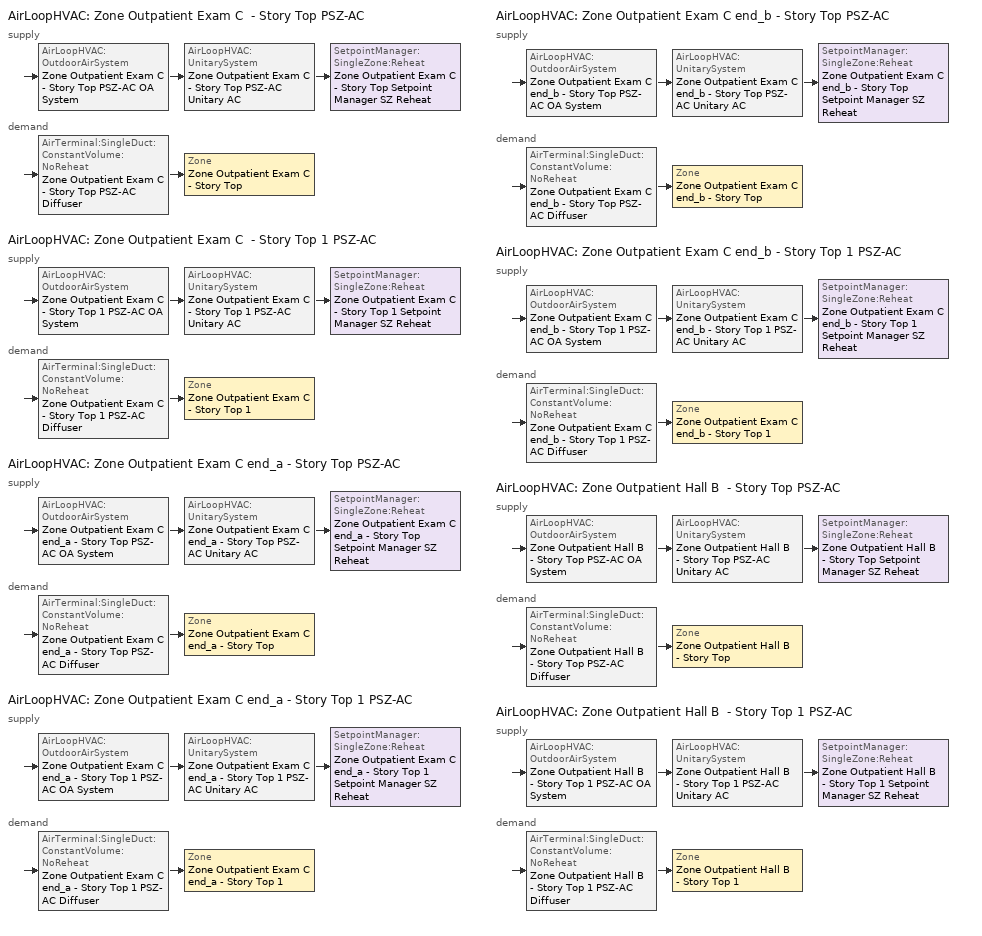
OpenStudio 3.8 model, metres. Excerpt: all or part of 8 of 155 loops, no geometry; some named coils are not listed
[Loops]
AirLoopHVAC 'Zone Outpatient Exam C  - Story Top PSZ-AC'
 supply: AirLoopHVAC:OutdoorAirSystem 'Zone Outpatient Exam C  - Story Top PSZ-AC OA System' > AirLoopHVAC:UnitarySystem 'Zone Outpatient Exam C  - Story Top PSZ-AC Unitary AC' > SetpointManager:SingleZone:Reheat 'Zone Outpatient Exam C  - Story Top Setpoint Manager SZ Reheat'
 demand: AirTerminal:SingleDuct:ConstantVolume:NoReheat 'Zone Outpatient Exam C  - Story Top PSZ-AC Diffuser' > Zone 'Zone Outpatient Exam C  - Story Top'
AirLoopHVAC 'Zone Outpatient Exam C  - Story Top 1 PSZ-AC'
 supply: AirLoopHVAC:OutdoorAirSystem 'Zone Outpatient Exam C  - Story Top 1 PSZ-AC OA System' > AirLoopHVAC:UnitarySystem 'Zone Outpatient Exam C  - Story Top 1 PSZ-AC Unitary AC' > SetpointManager:SingleZone:Reheat 'Zone Outpatient Exam C  - Story Top 1 Setpoint Manager SZ Reheat'
 demand: AirTerminal:SingleDuct:ConstantVolume:NoReheat 'Zone Outpatient Exam C  - Story Top 1 PSZ-AC Diffuser' > Zone 'Zone Outpatient Exam C  - Story Top 1'
AirLoopHVAC 'Zone Outpatient Exam C end_a - Story Top PSZ-AC'
 supply: AirLoopHVAC:OutdoorAirSystem 'Zone Outpatient Exam C end_a - Story Top PSZ-AC OA System' > AirLoopHVAC:UnitarySystem 'Zone Outpatient Exam C end_a - Story Top PSZ-AC Unitary AC' > SetpointManager:SingleZone:Reheat 'Zone Outpatient Exam C end_a - Story Top Setpoint Manager SZ Reheat'
 demand: AirTerminal:SingleDuct:ConstantVolume:NoReheat 'Zone Outpatient Exam C end_a - Story Top PSZ-AC Diffuser' > Zone 'Zone Outpatient Exam C end_a - Story Top'
AirLoopHVAC 'Zone Outpatient Exam C end_a - Story Top 1 PSZ-AC'
 supply: AirLoopHVAC:OutdoorAirSystem 'Zone Outpatient Exam C end_a - Story Top 1 PSZ-AC OA System' > AirLoopHVAC:UnitarySystem 'Zone Outpatient Exam C end_a - Story Top 1 PSZ-AC Unitary AC' > SetpointManager:SingleZone:Reheat 'Zone Outpatient Exam C end_a - Story Top 1 Setpoint Manager SZ Reheat'
 demand: AirTerminal:SingleDuct:ConstantVolume:NoReheat 'Zone Outpatient Exam C end_a - Story Top 1 PSZ-AC Diffuser' > Zone 'Zone Outpatient Exam C end_a - Story Top 1'
AirLoopHVAC 'Zone Outpatient Exam C end_b - Story Top PSZ-AC'
 supply: AirLoopHVAC:OutdoorAirSystem 'Zone Outpatient Exam C end_b - Story Top PSZ-AC OA System' > AirLoopHVAC:UnitarySystem 'Zone Outpatient Exam C end_b - Story Top PSZ-AC Unitary AC' > SetpointManager:SingleZone:Reheat 'Zone Outpatient Exam C end_b - Story Top Setpoint Manager SZ Reheat'
 demand: AirTerminal:SingleDuct:ConstantVolume:NoReheat 'Zone Outpatient Exam C end_b - Story Top PSZ-AC Diffuser' > Zone 'Zone Outpatient Exam C end_b - Story Top'
AirLoopHVAC 'Zone Outpatient Exam C end_b - Story Top 1 PSZ-AC'
 supply: AirLoopHVAC:OutdoorAirSystem 'Zone Outpatient Exam C end_b - Story Top 1 PSZ-AC OA System' > AirLoopHVAC:UnitarySystem 'Zone Outpatient Exam C end_b - Story Top 1 PSZ-AC Unitary AC' > SetpointManager:SingleZone:Reheat 'Zone Outpatient Exam C end_b - Story Top 1 Setpoint Manager SZ Reheat'
 demand: AirTerminal:SingleDuct:ConstantVolume:NoReheat 'Zone Outpatient Exam C end_b - Story Top 1 PSZ-AC Diffuser' > Zone 'Zone Outpatient Exam C end_b - Story Top 1'
AirLoopHVAC 'Zone Outpatient Hall B  - Story Top PSZ-AC'
 supply: AirLoopHVAC:OutdoorAirSystem 'Zone Outpatient Hall B  - Story Top PSZ-AC OA System' > AirLoopHVAC:UnitarySystem 'Zone Outpatient Hall B  - Story Top PSZ-AC Unitary AC' > SetpointManager:SingleZone:Reheat 'Zone Outpatient Hall B  - Story Top Setpoint Manager SZ Reheat'
 demand: AirTerminal:SingleDuct:ConstantVolume:NoReheat 'Zone Outpatient Hall B  - Story Top PSZ-AC Diffuser' > Zone 'Zone Outpatient Hall B  - Story Top'
AirLoopHVAC 'Zone Outpatient Hall B  - Story Top 1 PSZ-AC'
 supply: AirLoopHVAC:OutdoorAirSystem 'Zone Outpatient Hall B  - Story Top 1 PSZ-AC OA System' > AirLoopHVAC:UnitarySystem 'Zone Outpatient Hall B  - Story Top 1 PSZ-AC Unitary AC' > SetpointManager:SingleZone:Reheat 'Zone Outpatient Hall B  - Story Top 1 Setpoint Manager SZ Reheat'
 demand: AirTerminal:SingleDuct:ConstantVolume:NoReheat 'Zone Outpatient Hall B  - Story Top 1 PSZ-AC Diffuser' > Zone 'Zone Outpatient Hall B  - Story Top 1'
[Sizing:Zone] Zone Cooling Design Supply Air Temperature Input Method=SupplyAirTemperature; Zone Cooling Design Supply Air Temperature {C}=12.7778; Zone Cooling Design Supply Air Temperature Difference {deltaC}=11.11; Zone Heating Design Supply Air Temperature Input Method=SupplyAirTemperature; Zone Heating Design Supply Air Temperature {C}=50; Zone Heating Design Supply Air Temperature Difference {deltaC}=11.11; Zone Cooling Design Supply Air Humidity Ratio {kg-H2O/kg-air}=0.0085; Zone Heating Design Supply Air Humidity Ratio {kg-H2O/kg-air}=0.008; Cooling Design Air Flow Method=DesignDay; Heating Design Air Flow Method=DesignDay; Account for Dedicated Outdoor Air System=No; Dedicated Outdoor Air System Control Strategy=NeutralSupplyAir; Dedicated Outdoor Air Low Setpoint Temperature for Design {C}=autosize; Dedicated Outdoor Air High Setpoint Temperature for Design {C}=autosize; Zone Load Sizing Method=Sensible Load Only No Latent Load; Zone Latent Cooling Design Supply Air Humidity Ratio Input Method=HumidityRatioDifference; Zone Cooling Design Supply Air Humidity Ratio Difference {kgWater/kgDryAir}=0.005; Zone Latent Heating Design Supply Air Humidity Ratio Input Method=HumidityRatioDifference; Zone Humidification Design Supply Air Humidity Ratio Difference {kgWater/kgDryAir}=0.005
Zone Outpatient Exam C end_a - Story Top; Zone Outpatient Hall B  - Story Top; Zone Outpatient Exam C  - Story Top; Zone Outpatient Exam C end_b - Story Top; Zone Outpatient Exam C end_a - Story Top 1; Zone Outpatient Hall B  - Story Top 1; Zone Outpatient Exam C  - Story Top 1; Zone Outpatient Exam C end_b - Story Top 1
[Zone equipment]
Zone Outpatient Exam C end_a - Story Top: Zone Outpatient Exam C end_a - Story Top PSZ-AC Diffuser
Zone Outpatient Hall B  - Story Top: Zone Outpatient Hall B  - Story Top PSZ-AC Diffuser
Zone Outpatient Exam C  - Story Top: Zone Outpatient Exam C  - Story Top PSZ-AC Diffuser
Zone Outpatient Exam C end_b - Story Top: Zone Outpatient Exam C end_b - Story Top PSZ-AC Diffuser
Zone Outpatient Exam C end_a - Story Top 1: Zone Outpatient Exam C end_a - Story Top 1 PSZ-AC Diffuser
Zone Outpatient Hall B  - Story Top 1: Zone Outpatient Hall B  - Story Top 1 PSZ-AC Diffuser
Zone Outpatient Exam C  - Story Top 1: Zone Outpatient Exam C  - Story Top 1 PSZ-AC Diffuser
Zone Outpatient Exam C end_b - Story Top 1: Zone Outpatient Exam C end_b - Story Top 1 PSZ-AC Diffuser
[AirLoopHVAC] Design Return Air Flow Fraction of Supply Air Flow=1
Name | Availability Schedule | Design Supply Air Flow Rate {m3/s}
Zone Outpatient Exam C  - Story Top PSZ-AC | Zone Outpatient Exam C  - Story Top PSZ-AC Occ Sch | 0.688861
Zone Outpatient Exam C  - Story Top 1 PSZ-AC | Zone Outpatient Exam C  - Story Top 1 PSZ-AC Occ Sch | 0.109739
Zone Outpatient Exam C end_a - Story Top PSZ-AC | Zone Outpatient Exam C end_a - Story Top PSZ-AC Occ Sch | 0.168013
Zone Outpatient Exam C end_a - Story Top 1 PSZ-AC | Zone Outpatient Exam C end_a - Story Top 1 PSZ-AC Occ Sch | 0.0841663
Zone Outpatient Exam C end_b - Story Top PSZ-AC | Zone Outpatient Exam C end_b - Story Top PSZ-AC Occ Sch | 0.181472
Zone Outpatient Exam C end_b - Story Top 1 PSZ-AC | Zone Outpatient Exam C end_b - Story Top 1 PSZ-AC Occ Sch | 0.110066
Zone Outpatient Hall B  - Story Top PSZ-AC | Zone Outpatient Hall B  - Story Top PSZ-AC Occ Sch | 0.665933
Zone Outpatient Hall B  - Story Top 1 PSZ-AC | Zone Outpatient Hall B  - Story Top 1 PSZ-AC Occ Sch | 0.187801
[Sizing:System] Type of Load to Size On=Sensible; Central Heating Maximum System Air Flow Ratio=1; Preheat Design Temperature {C}=7.22222; Preheat Design Humidity Ratio {kg-H2O/kg-Air}=0.008; Precool Design Temperature {C}=12.7778; Precool Design Humidity Ratio {kg-H2O/kg-Air}=0.008; Central Cooling Design Supply Air Temperature {C}=12.7778; Central Heating Design Supply Air Temperature {C}=50; Sizing Option=Coincident; 100% Outdoor Air in Cooling=No; 100% Outdoor Air in Heating=No; Central Cooling Design Supply Air Humidity Ratio {kg-H2O/kg-Air}=0.0085; Central Heating Design Supply Air Humidity Ratio {kg-H2O/kg-Air}=0.008; Cooling Design Air Flow Method=DesignDay; Heating Design Air Flow Method=DesignDay; System Outdoor Air Method=ZoneSum; Zone Maximum Outdoor Air Fraction=1; Cooling Supply Air Flow Rate Per Floor Area {m3/s-m2}=0.00996765; Cooling Fraction of Autosized Cooling Supply Air Flow Rate=1; Cooling Supply Air Flow Rate Per Unit Cooling Capacity {m3/s-W}=3.94755e-05; Heating Supply Air Flow Rate Per Floor Area {m3/s-m2}=0.00996765; Heating Fraction of Autosized Heating Supply Air Flow Rate=1; Heating Fraction of Autosized Cooling Supply Air Flow Rate=1; Heating Supply Air Flow Rate Per Unit Heating Capacity {m3/s-W}=3.15882e-05; Cooling Design Capacity Method=CoolingDesignCapacity; Cooling Design Capacity Per Floor Area {W/m2}=234.7; Fraction of Autosized Cooling Design Capacity=1; Heating Design Capacity Method=HeatingDesignCapacity; Heating Design Capacity Per Floor Area {W/m2}=157; Fraction of Autosized Heating Design Capacity=1; Central Cooling Capacity Control Method=OnOff; Occupant Diversity=1
Name | Design Outdoor Air Flow Rate {m3/s} | Cooling Design Capacity {W} | Heating Design Capacity {W}
Zone Outpatient Exam C  - Story Top PSZ-AC | 0.688861 | 8829.45 | 8953.04
Zone Outpatient Exam C  - Story Top 1 PSZ-AC | 0.109739 | 1661.15 | 1813.66
Zone Outpatient Exam C end_a - Story Top PSZ-AC | 0.168013 | 2138.51 | 2499.07
Zone Outpatient Exam C end_a - Story Top 1 PSZ-AC | 0.0841663 | 1223.7 | 1546.48
Zone Outpatient Exam C end_b - Story Top PSZ-AC | 0.181472 | 2313.68 | 2496.91
Zone Outpatient Exam C end_b - Story Top 1 PSZ-AC | 0.110066 | 1454.58 | 1544.5
Zone Outpatient Hall B  - Story Top PSZ-AC | 0.665933 | 8461.82 | 11454.7
Zone Outpatient Hall B  - Story Top 1 PSZ-AC | 0.187801 | 2389.32 | 3393.59
[SetpointManager:SingleZone:Reheat] Minimum Supply Air Temperature {C}=12.7778; Maximum Supply Air Temperature {C}=50
Name | Control Zone | Setpoint Node or NodeList
Zone Outpatient Exam C  - Story Top Setpoint Manager SZ Reheat | Zone Outpatient Exam C  - Story Top | Zone Outpatient Exam C  - Story Top PSZ-AC Supply Outlet Node
Zone Outpatient Exam C  - Story Top 1 Setpoint Manager SZ Reheat | Zone Outpatient Exam C  - Story Top 1 | Zone Outpatient Exam C  - Story Top 1 PSZ-AC Supply Outlet Node
Zone Outpatient Exam C end_a - Story Top Setpoint Manager SZ Reheat | Zone Outpatient Exam C end_a - Story Top | Zone Outpatient Exam C end_a - Story Top PSZ-AC Supply Outlet Node
Zone Outpatient Exam C end_a - Story Top 1 Setpoint Manager SZ Reheat | Zone Outpatient Exam C end_a - Story Top 1 | Zone Outpatient Exam C end_a - Story Top 1 PSZ-AC Supply Outlet Node
Zone Outpatient Exam C end_b - Story Top Setpoint Manager SZ Reheat | Zone Outpatient Exam C end_b - Story Top | Zone Outpatient Exam C end_b - Story Top PSZ-AC Supply Outlet Node
Zone Outpatient Exam C end_b - Story Top 1 Setpoint Manager SZ Reheat | Zone Outpatient Exam C end_b - Story Top 1 | Zone Outpatient Exam C end_b - Story Top 1 PSZ-AC Supply Outlet Node
Zone Outpatient Hall B  - Story Top Setpoint Manager SZ Reheat | Zone Outpatient Hall B  - Story Top | Zone Outpatient Hall B  - Story Top PSZ-AC Supply Outlet Node
Zone Outpatient Hall B  - Story Top 1 Setpoint Manager SZ Reheat | Zone Outpatient Hall B  - Story Top 1 | Zone Outpatient Hall B  - Story Top 1 PSZ-AC Supply Outlet Node
[Coil:Heating:Electric] Availability Schedule=Always On Discrete; Efficiency=1
Name | Nominal Capacity {W}
Zone Outpatient Exam C  - Story Top PSZ-AC Electric Backup Htg Coil | 27366.4
Zone Outpatient Exam C  - Story Top 1 PSZ-AC Electric Backup Htg Coil | 5042.16
Zone Outpatient Exam C end_a - Story Top PSZ-AC Electric Backup Htg Coil | 6596.37
Zone Outpatient Exam C end_a - Story Top 1 PSZ-AC Electric Backup Htg Coil | 3547.21
Zone Outpatient Exam C end_b - Story Top PSZ-AC Electric Backup Htg Coil | 7065.94
Zone Outpatient Exam C end_b - Story Top 1 PSZ-AC Electric Backup Htg Coil | 4452.7
Zone Outpatient Hall B  - Story Top PSZ-AC Electric Backup Htg Coil | 25379.6
Zone Outpatient Hall B  - Story Top 1 PSZ-AC Electric Backup Htg Coil | 7164.2
[Coil:Cooling:DX:SingleSpeed] Availability Schedule=Always On Discrete; Rated COP {W/W}=3.14722; Rated Evaporator Fan Power Per Volume Flow Rate 2017 {W/(m3/s)}=773.3; Rated Evaporator Fan Power Per Volume Flow Rate 2023 {W/(m3/s)}=934.4; Total Cooling Capacity Function of Temperature Curve=DOE Ref DX Clg Coil Cool-Cap-fT; Total Cooling Capacity Function of Flow Fraction Curve=DOE Ref DX Clg Coil Cool-CAP-fFlow; Energy Input Ratio Function of Temperature Curve=DOE Ref DX Clg Coil Cool-EIR-fT; Energy Input Ratio Function of Flow Fraction Curve=DOE Ref DX Clg Coil Cool-EIR-fFlow; Part Load Fraction Correlation Curve=DOE Ref DX Clg Coil Cool-PLF-fPLR; Minimum Outdoor Dry-Bulb Temperature for Compressor Operation {C}=-25; Nominal Time for Condensate Removal to Begin {s}=0; Ratio of Initial Moisture Evaporation Rate and Steady State Latent Capacity=0; Maximum Cycling Rate {cycles/hr}=0; Latent Capacity Time Constant {s}=0; Condenser Type=AirCooled; Evaporative Condenser Effectiveness=0.9; Evaporative Condenser Air Flow Rate {m3/s}=autosize; Evaporative Condenser Pump Rated Power Consumption {W}=autosize; Crankcase Heater Capacity {W}=0; Maximum Outdoor Dry-Bulb Temperature for Crankcase Heater Operation {C}=10; Basin Heater Capacity {W/K}=0; Basin Heater Setpoint Temperature {C}=2
Name | Rated Total Cooling Capacity {W} | Rated Sensible Heat Ratio | Rated Air Flow Rate {m3/s}
Zone Outpatient Exam C  - Story Top PSZ-AC 1spd DX AC Clg Coil 37kBtu/hr 9.7SEER | 12655.9 | 0.80026 | 0.688861
Zone Outpatient Exam C  - Story Top 1 PSZ-AC 1spd DX AC Clg Coil 7kBtu/hr 9.7SEER | 2509 | 0.72719 | 0.109739
Zone Outpatient Exam C end_a - Story Top PSZ-AC 1spd DX AC Clg Coil 9kBtu/hr 9.7SEER | 3036.38 | 0.800759 | 0.168013
Zone Outpatient Exam C end_a - Story Top 1 PSZ-AC 1spd DX AC Clg Coil 6kBtu/hr 9.7SEER | 1829.48 | 0.74499 | 0.0841663
Zone Outpatient Exam C end_b - Story Top PSZ-AC 1spd DX AC Clg Coil 10kBtu/hr 9.7SEER | 3276.91 | 0.800037 | 0.181472
Zone Outpatient Exam C end_b - Story Top 1 PSZ-AC 1spd DX AC Clg Coil 7kBtu/hr 9.7SEER | 2242.27 | 0.768742 | 0.110066
Zone Outpatient Hall B  - Story Top PSZ-AC 1spd DX AC Clg Coil 34kBtu/hr 9.7SEER | 11694.1 | 0.800573 | 0.665933
Zone Outpatient Hall B  - Story Top 1 PSZ-AC 1spd DX AC Clg Coil 9kBtu/hr 9.7SEER | 3304.7 | 0.800858 | 0.187801
[Fan:OnOff] Availability Schedule=Always On Discrete; Fan Total Efficiency=0.53625; Pressure Rise {Pa}=622.722; Motor Efficiency=0.825; Motor In Airstream Fraction=1
Name | Maximum Flow Rate {m3/s} | Fan Power Ratio Function of Speed Ratio Curve | Fan Efficiency Ratio Function of Speed Ratio Curve
Zone Outpatient Exam C  - Story Top PSZ-AC Fan | 0.688861 | Fan On Off Power Curve 141 | Fan On Off Efficiency Curve 141
Zone Outpatient Exam C  - Story Top 1 PSZ-AC Fan | 0.109739 | Fan On Off Power Curve 142 | Fan On Off Efficiency Curve 142
Zone Outpatient Exam C end_a - Story Top PSZ-AC Fan | 0.168013 | Fan On Off Power Curve 143 | Fan On Off Efficiency Curve 143
Zone Outpatient Exam C end_a - Story Top 1 PSZ-AC Fan | 0.0841663 | Fan On Off Power Curve 144 | Fan On Off Efficiency Curve 144
Zone Outpatient Exam C end_b - Story Top PSZ-AC Fan | 0.181472 | Fan On Off Power Curve 145 | Fan On Off Efficiency Curve 145
Zone Outpatient Exam C end_b - Story Top 1 PSZ-AC Fan | 0.110066 | Fan On Off Power Curve 146 | Fan On Off Efficiency Curve 146
Zone Outpatient Hall B  - Story Top PSZ-AC Fan | 0.665933 | Fan On Off Power Curve 147 | Fan On Off Efficiency Curve 147
Zone Outpatient Hall B  - Story Top 1 PSZ-AC Fan | 0.187801 | Fan On Off Power Curve 148 | Fan On Off Efficiency Curve 148
[AirLoopHVAC:UnitarySystem] Control Type=Load; Dehumidification Control Type=None; Availability Schedule=Always On Discrete; Fan Placement=DrawThrough; DX Heating Coil Sizing Ratio=1; Use DOAS DX Cooling Coil=No; DOAS DX Cooling Coil Leaving Minimum Air Temperature {C}=2; Latent Load Control=SensibleOnlyLoadControl; Supply Air Flow Rate Method During Cooling Operation=SupplyAirFlowRate; Supply Air Flow Rate Method During Heating Operation=SupplyAirFlowRate; Supply Air Flow Rate Method When No Cooling or Heating is Required=None; No Load Supply Air Flow Rate Control Set To Low Speed=Yes; Maximum Supply Air Temperature {C}=50; Maximum Outdoor Dry-Bulb Temperature for Supplemental Heater Operation {C}=21; Ancilliary On-Cycle Electric Power {W}=0; Ancilliary Off-Cycle Electric Power {W}=0
Name | Controlling Zone or Thermostat Location | Supply Fan | Supply Air Fan Operating Mode Schedule | Heating Coil | Cooling Coil | Supplemental Heating Coil | Supply Air Flow Rate During Cooling Operation {m3/s} | Supply Air Flow Rate During Heating Operation {m3/s}
Zone Outpatient Exam C  - Story Top PSZ-AC Unitary AC | Zone Outpatient Exam C  - Story Top | Zone Outpatient Exam C  - Story Top PSZ-AC Fan | Zone Outpatient Exam C  - Story Top PSZ-AC_night_fancycle_schedule | Zone Outpatient Exam C  - Story Top PSZ-AC Water Htg Coil | Zone Outpatient Exam C  - Story Top PSZ-AC 1spd DX AC Clg Coil 37kBtu/hr 9.7SEER | Zone Outpatient Exam C  - Story Top PSZ-AC Electric Backup Htg Coil | 0.688861 | 0.688861
Zone Outpatient Exam C  - Story Top 1 PSZ-AC Unitary AC | Zone Outpatient Exam C  - Story Top 1 | Zone Outpatient Exam C  - Story Top 1 PSZ-AC Fan | Zone Outpatient Exam C  - Story Top 1 PSZ-AC_night_fancycle_schedule | Zone Outpatient Exam C  - Story Top 1 PSZ-AC Water Htg Coil | Zone Outpatient Exam C  - Story Top 1 PSZ-AC 1spd DX AC Clg Coil 7kBtu/hr 9.7SEER | Zone Outpatient Exam C  - Story Top 1 PSZ-AC Electric Backup Htg Coil | 0.109739 | 0.109739
Zone Outpatient Exam C end_a - Story Top PSZ-AC Unitary AC | Zone Outpatient Exam C end_a - Story Top | Zone Outpatient Exam C end_a - Story Top PSZ-AC Fan | Zone Outpatient Exam C end_a - Story Top PSZ-AC_night_fancycle_schedule | Zone Outpatient Exam C end_a - Story Top PSZ-AC Water Htg Coil | Zone Outpatient Exam C end_a - Story Top PSZ-AC 1spd DX AC Clg Coil 9kBtu/hr 9.7SEER | Zone Outpatient Exam C end_a - Story Top PSZ-AC Electric Backup Htg Coil | 0.168013 | 0.168013
Zone Outpatient Exam C end_a - Story Top 1 PSZ-AC Unitary AC | Zone Outpatient Exam C end_a - Story Top 1 | Zone Outpatient Exam C end_a - Story Top 1 PSZ-AC Fan | Zone Outpatient Exam C end_a - Story Top 1 PSZ-AC_night_fancycle_schedule | Zone Outpatient Exam C end_a - Story Top 1 PSZ-AC Water Htg Coil | Zone Outpatient Exam C end_a - Story Top 1 PSZ-AC 1spd DX AC Clg Coil 6kBtu/hr 9.7SEER | Zone Outpatient Exam C end_a - Story Top 1 PSZ-AC Electric Backup Htg Coil | 0.0841663 | 0.0841663
Zone Outpatient Exam C end_b - Story Top PSZ-AC Unitary AC | Zone Outpatient Exam C end_b - Story Top | Zone Outpatient Exam C end_b - Story Top PSZ-AC Fan | Zone Outpatient Exam C end_b - Story Top PSZ-AC_night_fancycle_schedule | Zone Outpatient Exam C end_b - Story Top PSZ-AC Water Htg Coil | Zone Outpatient Exam C end_b - Story Top PSZ-AC 1spd DX AC Clg Coil 10kBtu/hr 9.7SEER | Zone Outpatient Exam C end_b - Story Top PSZ-AC Electric Backup Htg Coil | 0.181472 | 0.181472
Zone Outpatient Exam C end_b - Story Top 1 PSZ-AC Unitary AC | Zone Outpatient Exam C end_b - Story Top 1 | Zone Outpatient Exam C end_b - Story Top 1 PSZ-AC Fan | Zone Outpatient Exam C end_b - Story Top 1 PSZ-AC_night_fancycle_schedule | Zone Outpatient Exam C end_b - Story Top 1 PSZ-AC Water Htg Coil | Zone Outpatient Exam C end_b - Story Top 1 PSZ-AC 1spd DX AC Clg Coil 7kBtu/hr 9.7SEER | Zone Outpatient Exam C end_b - Story Top 1 PSZ-AC Electric Backup Htg Coil | 0.110066 | 0.110066
Zone Outpatient Hall B  - Story Top PSZ-AC Unitary AC | Zone Outpatient Hall B  - Story Top | Zone Outpatient Hall B  - Story Top PSZ-AC Fan | Zone Outpatient Hall B  - Story Top PSZ-AC_night_fancycle_schedule | Zone Outpatient Hall B  - Story Top PSZ-AC Water Htg Coil | Zone Outpatient Hall B  - Story Top PSZ-AC 1spd DX AC Clg Coil 34kBtu/hr 9.7SEER | Zone Outpatient Hall B  - Story Top PSZ-AC Electric Backup Htg Coil | 0.665933 | 0.665933
Zone Outpatient Hall B  - Story Top 1 PSZ-AC Unitary AC | Zone Outpatient Hall B  - Story Top 1 | Zone Outpatient Hall B  - Story Top 1 PSZ-AC Fan | Zone Outpatient Hall B  - Story Top 1 PSZ-AC_night_fancycle_schedule | Zone Outpatient Hall B  - Story Top 1 PSZ-AC Water Htg Coil | Zone Outpatient Hall B  - Story Top 1 PSZ-AC 1spd DX AC Clg Coil 9kBtu/hr 9.7SEER | Zone Outpatient Hall B  - Story Top 1 PSZ-AC Electric Backup Htg Coil | 0.187801 | 0.187801
[Controller:OutdoorAir] Economizer Control Type=NoEconomizer; Economizer Control Action Type=ModulateFlow; Economizer Maximum Limit Dry-Bulb Temperature {C}=28; Economizer Maximum Limit Enthalpy {J/kg}=64000; Lockout Type=LockoutWithCompressor; Minimum Limit Type=FixedMinimum; High Humidity Control=No; Heat Recovery Bypass Control Type=BypassWhenWithinEconomizerLimits; Economizer Operation Staging=InterlockedWithMechanicalCooling
Name | Minimum Outdoor Air Flow Rate {m3/s} | Maximum Outdoor Air Flow Rate {m3/s} | Minimum Outdoor Air Schedule | Controller Mechanical Ventilation
Zone Outpatient Exam C  - Story Top PSZ-AC OA System Controller | 0.0880487 | 0.688861 | Zone Outpatient Exam C  - Story Top PSZ-AC_night_novent_schedule | Controller Mechanical Ventilation 142
Zone Outpatient Exam C  - Story Top 1 PSZ-AC OA System Controller | 0.0251179 | 0.109739 | Zone Outpatient Exam C  - Story Top 1 PSZ-AC_night_novent_schedule | Controller Mechanical Ventilation 143
Zone Outpatient Exam C end_a - Story Top PSZ-AC OA System Controller | 0.0196885 | 0.168013 | Zone Outpatient Exam C end_a - Story Top PSZ-AC_night_novent_schedule | Controller Mechanical Ventilation 144
Zone Outpatient Exam C end_a - Story Top 1 PSZ-AC OA System Controller | 0.0162339 | 0.0841663 | Zone Outpatient Exam C end_a - Story Top 1 PSZ-AC_night_novent_schedule | Controller Mechanical Ventilation 145
Zone Outpatient Exam C end_b - Story Top PSZ-AC OA System Controller | 0.0196885 | 0.181472 | Zone Outpatient Exam C end_b - Story Top PSZ-AC_night_novent_schedule | Controller Mechanical Ventilation 146
Zone Outpatient Exam C end_b - Story Top 1 PSZ-AC OA System Controller | 0.0162339 | 0.110066 | Zone Outpatient Exam C end_b - Story Top 1 PSZ-AC_night_novent_schedule | Controller Mechanical Ventilation 147
Zone Outpatient Hall B  - Story Top PSZ-AC OA System Controller | 0.0548771 | 0.665933 | Zone Outpatient Hall B  - Story Top PSZ-AC_night_novent_schedule | Controller Mechanical Ventilation 148
Zone Outpatient Hall B  - Story Top 1 PSZ-AC OA System Controller | 0.015655 | 0.187801 | Zone Outpatient Hall B  - Story Top 1 PSZ-AC_night_novent_schedule | Controller Mechanical Ventilation 149
[Controller:MechanicalVentilation] Availability Schedule=Always On Discrete
Controller Mechanical Ventilation 142; Controller Mechanical Ventilation 143; Controller Mechanical Ventilation 144; Controller Mechanical Ventilation 145; Controller Mechanical Ventilation 146; Controller Mechanical Ventilation 147; Controller Mechanical Ventilation 148; Controller Mechanical Ventilation 149
[AirLoopHVAC:OutdoorAirSystem]
Name | Controller
Zone Outpatient Exam C  - Story Top PSZ-AC OA System | Zone Outpatient Exam C  - Story Top PSZ-AC OA System Controller
Zone Outpatient Exam C  - Story Top 1 PSZ-AC OA System | Zone Outpatient Exam C  - Story Top 1 PSZ-AC OA System Controller
Zone Outpatient Exam C end_a - Story Top PSZ-AC OA System | Zone Outpatient Exam C end_a - Story Top PSZ-AC OA System Controller
Zone Outpatient Exam C end_a - Story Top 1 PSZ-AC OA System | Zone Outpatient Exam C end_a - Story Top 1 PSZ-AC OA System Controller
Zone Outpatient Exam C end_b - Story Top PSZ-AC OA System | Zone Outpatient Exam C end_b - Story Top PSZ-AC OA System Controller
Zone Outpatient Exam C end_b - Story Top 1 PSZ-AC OA System | Zone Outpatient Exam C end_b - Story Top 1 PSZ-AC OA System Controller
Zone Outpatient Hall B  - Story Top PSZ-AC OA System | Zone Outpatient Hall B  - Story Top PSZ-AC OA System Controller
Zone Outpatient Hall B  - Story Top 1 PSZ-AC OA System | Zone Outpatient Hall B  - Story Top 1 PSZ-AC OA System Controller
[AirTerminal:SingleDuct:ConstantVolume:NoReheat] Availability Schedule=Always On Discrete
Name | Maximum Air Flow Rate {m3/s}
Zone Outpatient Exam C  - Story Top PSZ-AC Diffuser | 0.688861
Zone Outpatient Exam C  - Story Top 1 PSZ-AC Diffuser | 0.109739
Zone Outpatient Exam C end_a - Story Top PSZ-AC Diffuser | 0.168013
Zone Outpatient Exam C end_a - Story Top 1 PSZ-AC Diffuser | 0.0841663
Zone Outpatient Exam C end_b - Story Top PSZ-AC Diffuser | 0.181472
Zone Outpatient Exam C end_b - Story Top 1 PSZ-AC Diffuser | 0.110066
Zone Outpatient Hall B  - Story Top PSZ-AC Diffuser | 0.665933
Zone Outpatient Hall B  - Story Top 1 PSZ-AC Diffuser | 0.187801
[Schedule:Ruleset]
Name | Default Day Schedule | Summer Design Day Schedule | Winter Design Day Schedule
Zone Outpatient Exam C  - Story Top 1 PSZ-AC Occ Sch | Zone Outpatient Exam C  - Story Top 1 PSZ-AC Occ Sch Default | Zone Outpatient Exam C  - Story Top 1 PSZ-AC Occ Sch Summer Design Day | Zone Outpatient Exam C  - Story Top 1 PSZ-AC Occ Sch Winter Design Day
Zone Outpatient Exam C  - Story Top PSZ-AC Occ Sch | Zone Outpatient Exam C  - Story Top PSZ-AC Occ Sch Default | Zone Outpatient Exam C  - Story Top PSZ-AC Occ Sch Summer Design Day | Zone Outpatient Exam C  - Story Top PSZ-AC Occ Sch Winter Design Day
Zone Outpatient Exam C end_a - Story Top 1 PSZ-AC Occ Sch | Zone Outpatient Exam C end_a - Story Top 1 PSZ-AC Occ Sch Default | Zone Outpatient Exam C end_a - Story Top 1 PSZ-AC Occ Sch Summer Design Day | Zone Outpatient Exam C end_a - Story Top 1 PSZ-AC Occ Sch Winter Design Day
Zone Outpatient Exam C end_a - Story Top PSZ-AC Occ Sch | Zone Outpatient Exam C end_a - Story Top PSZ-AC Occ Sch Default | Zone Outpatient Exam C end_a - Story Top PSZ-AC Occ Sch Summer Design Day | Zone Outpatient Exam C end_a - Story Top PSZ-AC Occ Sch Winter Design Day
Zone Outpatient Exam C end_b - Story Top 1 PSZ-AC Occ Sch | Zone Outpatient Exam C end_b - Story Top 1 PSZ-AC Occ Sch Default | Zone Outpatient Exam C end_b - Story Top 1 PSZ-AC Occ Sch Summer Design Day | Zone Outpatient Exam C end_b - Story Top 1 PSZ-AC Occ Sch Winter Design Day
Zone Outpatient Exam C end_b - Story Top PSZ-AC Occ Sch | Zone Outpatient Exam C end_b - Story Top PSZ-AC Occ Sch Default | Zone Outpatient Exam C end_b - Story Top PSZ-AC Occ Sch Summer Design Day | Zone Outpatient Exam C end_b - Story Top PSZ-AC Occ Sch Winter Design Day
Zone Outpatient Hall B  - Story Top 1 PSZ-AC Occ Sch | Zone Outpatient Hall B  - Story Top 1 PSZ-AC Occ Sch Default | Zone Outpatient Hall B  - Story Top 1 PSZ-AC Occ Sch Summer Design Day | Zone Outpatient Hall B  - Story Top 1 PSZ-AC Occ Sch Winter Design Day
Zone Outpatient Hall B  - Story Top PSZ-AC Occ Sch | Zone Outpatient Hall B  - Story Top PSZ-AC Occ Sch Default | Zone Outpatient Hall B  - Story Top PSZ-AC Occ Sch Summer Design Day | Zone Outpatient Hall B  - Story Top PSZ-AC Occ Sch Winter Design Day
Zone Outpatient Exam C  - Story Top 1 PSZ-AC_night_novent_schedule | Zone Outpatient Exam C  - Story Top 1 PSZ-AC Occ Sch Default 2 | Zone Outpatient Exam C  - Story Top 1 PSZ-AC Occ Sch Summer Design Day 2 | Zone Outpatient Exam C  - Story Top 1 PSZ-AC Occ Sch Winter Design Day 2
Zone Outpatient Exam C  - Story Top 1 PSZ-AC_night_fancycle_schedule | Zone Outpatient Exam C  - Story Top 1 PSZ-AC Occ Sch Default 3 | Zone Outpatient Exam C  - Story Top 1 PSZ-AC Occ Sch Summer Design Day 3 | Zone Outpatient Exam C  - Story Top 1 PSZ-AC Occ Sch Winter Design Day 3
Zone Outpatient Exam C  - Story Top PSZ-AC_night_novent_schedule | Zone Outpatient Exam C  - Story Top PSZ-AC Occ Sch Default 2 | Zone Outpatient Exam C  - Story Top PSZ-AC Occ Sch Summer Design Day 2 | Zone Outpatient Exam C  - Story Top PSZ-AC Occ Sch Winter Design Day 2
Zone Outpatient Exam C  - Story Top PSZ-AC_night_fancycle_schedule | Zone Outpatient Exam C  - Story Top PSZ-AC Occ Sch Default 3 | Zone Outpatient Exam C  - Story Top PSZ-AC Occ Sch Summer Design Day 3 | Zone Outpatient Exam C  - Story Top PSZ-AC Occ Sch Winter Design Day 3
Zone Outpatient Exam C end_a - Story Top 1 PSZ-AC_night_novent_schedule | Zone Outpatient Exam C end_a - Story Top 1 PSZ-AC Occ Sch Default 2 | Zone Outpatient Exam C end_a - Story Top 1 PSZ-AC Occ Sch Summer Design Day 2 | Zone Outpatient Exam C end_a - Story Top 1 PSZ-AC Occ Sch Winter Design Day 2
Zone Outpatient Exam C end_a - Story Top 1 PSZ-AC_night_fancycle_schedule | Zone Outpatient Exam C end_a - Story Top 1 PSZ-AC Occ Sch Default 3 | Zone Outpatient Exam C end_a - Story Top 1 PSZ-AC Occ Sch Summer Design Day 3 | Zone Outpatient Exam C end_a - Story Top 1 PSZ-AC Occ Sch Winter Design Day 3
Zone Outpatient Exam C end_a - Story Top PSZ-AC_night_novent_schedule | Zone Outpatient Exam C end_a - Story Top PSZ-AC Occ Sch Default 2 | Zone Outpatient Exam C end_a - Story Top PSZ-AC Occ Sch Summer Design Day 2 | Zone Outpatient Exam C end_a - Story Top PSZ-AC Occ Sch Winter Design Day 2
Zone Outpatient Exam C end_a - Story Top PSZ-AC_night_fancycle_schedule | Zone Outpatient Exam C end_a - Story Top PSZ-AC Occ Sch Default 3 | Zone Outpatient Exam C end_a - Story Top PSZ-AC Occ Sch Summer Design Day 3 | Zone Outpatient Exam C end_a - Story Top PSZ-AC Occ Sch Winter Design Day 3
Zone Outpatient Exam C end_b - Story Top 1 PSZ-AC_night_novent_schedule | Zone Outpatient Exam C end_b - Story Top 1 PSZ-AC Occ Sch Default 2 | Zone Outpatient Exam C end_b - Story Top 1 PSZ-AC Occ Sch Summer Design Day 2 | Zone Outpatient Exam C end_b - Story Top 1 PSZ-AC Occ Sch Winter Design Day 2
Zone Outpatient Exam C end_b - Story Top 1 PSZ-AC_night_fancycle_schedule | Zone Outpatient Exam C end_b - Story Top 1 PSZ-AC Occ Sch Default 3 | Zone Outpatient Exam C end_b - Story Top 1 PSZ-AC Occ Sch Summer Design Day 3 | Zone Outpatient Exam C end_b - Story Top 1 PSZ-AC Occ Sch Winter Design Day 3
Zone Outpatient Exam C end_b - Story Top PSZ-AC_night_novent_schedule | Zone Outpatient Exam C end_b - Story Top PSZ-AC Occ Sch Default 2 | Zone Outpatient Exam C end_b - Story Top PSZ-AC Occ Sch Summer Design Day 2 | Zone Outpatient Exam C end_b - Story Top PSZ-AC Occ Sch Winter Design Day 2
Zone Outpatient Exam C end_b - Story Top PSZ-AC_night_fancycle_schedule | Zone Outpatient Exam C end_b - Story Top PSZ-AC Occ Sch Default 3 | Zone Outpatient Exam C end_b - Story Top PSZ-AC Occ Sch Summer Design Day 3 | Zone Outpatient Exam C end_b - Story Top PSZ-AC Occ Sch Winter Design Day 3
Zone Outpatient Hall B  - Story Top 1 PSZ-AC_night_novent_schedule | Zone Outpatient Hall B  - Story Top 1 PSZ-AC Occ Sch Default 2 | Zone Outpatient Hall B  - Story Top 1 PSZ-AC Occ Sch Summer Design Day 2 | Zone Outpatient Hall B  - Story Top 1 PSZ-AC Occ Sch Winter Design Day 2
Zone Outpatient Hall B  - Story Top 1 PSZ-AC_night_fancycle_schedule | Zone Outpatient Hall B  - Story Top 1 PSZ-AC Occ Sch Default 3 | Zone Outpatient Hall B  - Story Top 1 PSZ-AC Occ Sch Summer Design Day 3 | Zone Outpatient Hall B  - Story Top 1 PSZ-AC Occ Sch Winter Design Day 3
Zone Outpatient Hall B  - Story Top PSZ-AC_night_novent_schedule | Zone Outpatient Hall B  - Story Top PSZ-AC Occ Sch Default 2 | Zone Outpatient Hall B  - Story Top PSZ-AC Occ Sch Summer Design Day 2 | Zone Outpatient Hall B  - Story Top PSZ-AC Occ Sch Winter Design Day 2
Zone Outpatient Hall B  - Story Top PSZ-AC_night_fancycle_schedule | Zone Outpatient Hall B  - Story Top PSZ-AC Occ Sch Default 3 | Zone Outpatient Hall B  - Story Top PSZ-AC Occ Sch Summer Design Day 3 | Zone Outpatient Hall B  - Story Top PSZ-AC Occ Sch Winter Design Day 3
[Schedule:Day]
Zone Outpatient Exam C  - Story Top 1 PSZ-AC Occ Sch Default; Zone Outpatient Exam C  - Story Top PSZ-AC Occ Sch Default; Zone Outpatient Exam C end_a - Story Top 1 PSZ-AC Occ Sch Default; Zone Outpatient Exam C end_a - Story Top PSZ-AC Occ Sch Default; Zone Outpatient Exam C end_b - Story Top 1 PSZ-AC Occ Sch Default; Zone Outpatient Exam C end_b - Story Top PSZ-AC Occ Sch Default; Zone Outpatient Exam C  - Story Top 1 PSZ-AC Occ Sch Default 2; Zone Outpatient Exam C  - Story Top 1 PSZ-AC Occ Sch Default 3; Zone Outpatient Exam C  - Story Top PSZ-AC Occ Sch Default 2; Zone Outpatient Exam C  - Story Top PSZ-AC Occ Sch Default 3; Zone Outpatient Exam C end_a - Story Top 1 PSZ-AC Occ Sch Default 2; Zone Outpatient Exam C end_a - Story Top 1 PSZ-AC Occ Sch Default 3; Zone Outpatient Exam C end_a - Story Top PSZ-AC Occ Sch Default 2; Zone Outpatient Exam C end_a - Story Top PSZ-AC Occ Sch Default 3; Zone Outpatient Exam C end_b - Story Top 1 PSZ-AC Occ Sch Default 2; Zone Outpatient Exam C end_b - Story Top 1 PSZ-AC Occ Sch Default 3; Zone Outpatient Exam C end_b - Story Top PSZ-AC Occ Sch Default 2; Zone Outpatient Exam C end_b - Story Top PSZ-AC Occ Sch Default 3: 9, 15, 0, 18, 30, 1, 24, 0, 0
Zone Outpatient Exam C  - Story Top 1 PSZ-AC Occ Sch Winter Design Day; Zone Outpatient Exam C  - Story Top 1 PSZ-AC Occ Sch Summer Design Day; Zone Outpatient Exam C  - Story Top PSZ-AC Occ Sch Winter Design Day; Zone Outpatient Exam C  - Story Top PSZ-AC Occ Sch Summer Design Day; Zone Outpatient Exam C end_a - Story Top 1 PSZ-AC Occ Sch Winter Design Day; Zone Outpatient Exam C end_a - Story Top 1 PSZ-AC Occ Sch Summer Design Day; Zone Outpatient Exam C end_a - Story Top PSZ-AC Occ Sch Winter Design Day; Zone Outpatient Exam C end_a - Story Top PSZ-AC Occ Sch Summer Design Day; Zone Outpatient Exam C end_b - Story Top 1 PSZ-AC Occ Sch Winter Design Day; Zone Outpatient Exam C end_b - Story Top 1 PSZ-AC Occ Sch Summer Design Day; Zone Outpatient Exam C end_b - Story Top PSZ-AC Occ Sch Winter Design Day; Zone Outpatient Exam C end_b - Story Top PSZ-AC Occ Sch Summer Design Day; Zone Outpatient Hall B  - Story Top 1 PSZ-AC Occ Sch Winter Design Day; Zone Outpatient Hall B  - Story Top 1 PSZ-AC Occ Sch Summer Design Day; Zone Outpatient Hall B  - Story Top PSZ-AC Occ Sch Winter Design Day; Zone Outpatient Hall B  - Story Top PSZ-AC Occ Sch Summer Design Day; Zone Outpatient Exam C  - Story Top 1 PSZ-AC Occ Sch Summer Design Day 2; Zone Outpatient Exam C  - Story Top 1 PSZ-AC Occ Sch Winter Design Day 2; Zone Outpatient Exam C  - Story Top 1 PSZ-AC Occ Sch Summer Design Day 3; Zone Outpatient Exam C  - Story Top 1 PSZ-AC Occ Sch Winter Design Day 3; Zone Outpatient Exam C  - Story Top PSZ-AC Occ Sch Summer Design Day 2; Zone Outpatient Exam C  - Story Top PSZ-AC Occ Sch Winter Design Day 2; Zone Outpatient Exam C  - Story Top PSZ-AC Occ Sch Summer Design Day 3; Zone Outpatient Exam C  - Story Top PSZ-AC Occ Sch Winter Design Day 3; Zone Outpatient Exam C end_a - Story Top 1 PSZ-AC Occ Sch Summer Design Day 2; Zone Outpatient Exam C end_a - Story Top 1 PSZ-AC Occ Sch Winter Design Day 2; Zone Outpatient Exam C end_a - Story Top 1 PSZ-AC Occ Sch Summer Design Day 3; Zone Outpatient Exam C end_a - Story Top 1 PSZ-AC Occ Sch Winter Design Day 3; Zone Outpatient Exam C end_a - Story Top PSZ-AC Occ Sch Summer Design Day 2; Zone Outpatient Exam C end_a - Story Top PSZ-AC Occ Sch Winter Design Day 2; Zone Outpatient Exam C end_a - Story Top PSZ-AC Occ Sch Summer Design Day 3; Zone Outpatient Exam C end_a - Story Top PSZ-AC Occ Sch Winter Design Day 3; Zone Outpatient Exam C end_b - Story Top 1 PSZ-AC Occ Sch Summer Design Day 2; Zone Outpatient Exam C end_b - Story Top 1 PSZ-AC Occ Sch Winter Design Day 2; Zone Outpatient Exam C end_b - Story Top 1 PSZ-AC Occ Sch Summer Design Day 3; Zone Outpatient Exam C end_b - Story Top 1 PSZ-AC Occ Sch Winter Design Day 3; Zone Outpatient Exam C end_b - Story Top PSZ-AC Occ Sch Summer Design Day 2; Zone Outpatient Exam C end_b - Story Top PSZ-AC Occ Sch Winter Design Day 2; Zone Outpatient Exam C end_b - Story Top PSZ-AC Occ Sch Summer Design Day 3; Zone Outpatient Exam C end_b - Story Top PSZ-AC Occ Sch Winter Design Day 3; Zone Outpatient Hall B  - Story Top 1 PSZ-AC Occ Sch Summer Design Day 2; Zone Outpatient Hall B  - Story Top 1 PSZ-AC Occ Sch Winter Design Day 2; Zone Outpatient Hall B  - Story Top 1 PSZ-AC Occ Sch Summer Design Day 3; Zone Outpatient Hall B  - Story Top 1 PSZ-AC Occ Sch Winter Design Day 3; Zone Outpatient Hall B  - Story Top PSZ-AC Occ Sch Summer Design Day 2; Zone Outpatient Hall B  - Story Top PSZ-AC Occ Sch Winter Design Day 2; Zone Outpatient Hall B  - Story Top PSZ-AC Occ Sch Summer Design Day 3; Zone Outpatient Hall B  - Story Top PSZ-AC Occ Sch Winter Design Day 3: 24, 0, 1
Zone Outpatient Exam C  - Story Top 1 PSZ-AC Occ Sch Saturday; Zone Outpatient Exam C  - Story Top PSZ-AC Occ Sch Saturday; Zone Outpatient Exam C end_a - Story Top 1 PSZ-AC Occ Sch Saturday; Zone Outpatient Exam C end_a - Story Top PSZ-AC Occ Sch Saturday; Zone Outpatient Exam C end_b - Story Top 1 PSZ-AC Occ Sch Saturday; Zone Outpatient Exam C end_b - Story Top PSZ-AC Occ Sch Saturday; Zone Outpatient Exam C  - Story Top 1 PSZ-AC Occ Sch Saturday 2; Zone Outpatient Exam C  - Story Top 1 PSZ-AC Occ Sch Saturday 3; Zone Outpatient Exam C  - Story Top PSZ-AC Occ Sch Saturday 2; Zone Outpatient Exam C  - Story Top PSZ-AC Occ Sch Saturday 3; Zone Outpatient Exam C end_a - Story Top 1 PSZ-AC Occ Sch Saturday 2; Zone Outpatient Exam C end_a - Story Top 1 PSZ-AC Occ Sch Saturday 3; Zone Outpatient Exam C end_a - Story Top PSZ-AC Occ Sch Saturday 2; Zone Outpatient Exam C end_a - Story Top PSZ-AC Occ Sch Saturday 3; Zone Outpatient Exam C end_b - Story Top 1 PSZ-AC Occ Sch Saturday 2; Zone Outpatient Exam C end_b - Story Top 1 PSZ-AC Occ Sch Saturday 3; Zone Outpatient Exam C end_b - Story Top PSZ-AC Occ Sch Saturday 2; Zone Outpatient Exam C end_b - Story Top PSZ-AC Occ Sch Saturday 3: 10, 30, 0, 18, 45, 1, 24, 0, 0
Zone Outpatient Exam C  - Story Top 1 PSZ-AC Occ Sch Sunday; Zone Outpatient Exam C  - Story Top PSZ-AC Occ Sch Sunday; Zone Outpatient Exam C end_a - Story Top 1 PSZ-AC Occ Sch Sunday; Zone Outpatient Exam C end_a - Story Top PSZ-AC Occ Sch Sunday; Zone Outpatient Exam C end_b - Story Top 1 PSZ-AC Occ Sch Sunday; Zone Outpatient Exam C end_b - Story Top PSZ-AC Occ Sch Sunday; Zone Outpatient Hall B  - Story Top 1 PSZ-AC Occ Sch Default; Zone Outpatient Hall B  - Story Top PSZ-AC Occ Sch Default; Zone Outpatient Exam C  - Story Top 1 PSZ-AC Occ Sch Sunday 2; Zone Outpatient Exam C  - Story Top 1 PSZ-AC Occ Sch Sunday 3; Zone Outpatient Exam C  - Story Top PSZ-AC Occ Sch Sunday 2; Zone Outpatient Exam C  - Story Top PSZ-AC Occ Sch Sunday 3; Zone Outpatient Exam C end_a - Story Top 1 PSZ-AC Occ Sch Sunday 2; Zone Outpatient Exam C end_a - Story Top 1 PSZ-AC Occ Sch Sunday 3; Zone Outpatient Exam C end_a - Story Top PSZ-AC Occ Sch Sunday 2; Zone Outpatient Exam C end_a - Story Top PSZ-AC Occ Sch Sunday 3; Zone Outpatient Exam C end_b - Story Top 1 PSZ-AC Occ Sch Sunday 2; Zone Outpatient Exam C end_b - Story Top 1 PSZ-AC Occ Sch Sunday 3; Zone Outpatient Exam C end_b - Story Top PSZ-AC Occ Sch Sunday 2; Zone Outpatient Exam C end_b - Story Top PSZ-AC Occ Sch Sunday 3; Zone Outpatient Hall B  - Story Top 1 PSZ-AC Occ Sch Default 2; Zone Outpatient Hall B  - Story Top 1 PSZ-AC Occ Sch Default 3; Zone Outpatient Hall B  - Story Top PSZ-AC Occ Sch Default 2; Zone Outpatient Hall B  - Story Top PSZ-AC Occ Sch Default 3: 24, 0, 0
[Schedule:Rule] Date Specification Type=DateRange; Start Month=1; Start Day=1; End Month=12; End Day=31
Name | Schedule Ruleset | Rule Order | Day Schedule | Apply Saturday | Apply Sunday
Zone Outpatient Exam C  - Story Top 1 PSZ-AC Occ Sch Saturday Rule | Zone Outpatient Exam C  - Story Top 1 PSZ-AC Occ Sch | 1 | Zone Outpatient Exam C  - Story Top 1 PSZ-AC Occ Sch Saturday | Yes
Zone Outpatient Exam C  - Story Top 1 PSZ-AC Occ Sch Sunday Rule | Zone Outpatient Exam C  - Story Top 1 PSZ-AC Occ Sch | 0 | Zone Outpatient Exam C  - Story Top 1 PSZ-AC Occ Sch Sunday |  | Yes
Zone Outpatient Exam C  - Story Top PSZ-AC Occ Sch Saturday Rule | Zone Outpatient Exam C  - Story Top PSZ-AC Occ Sch | 1 | Zone Outpatient Exam C  - Story Top PSZ-AC Occ Sch Saturday | Yes
Zone Outpatient Exam C  - Story Top PSZ-AC Occ Sch Sunday Rule | Zone Outpatient Exam C  - Story Top PSZ-AC Occ Sch | 0 | Zone Outpatient Exam C  - Story Top PSZ-AC Occ Sch Sunday |  | Yes
Zone Outpatient Exam C end_a - Story Top 1 PSZ-AC Occ Sch Saturday Rule | Zone Outpatient Exam C end_a - Story Top 1 PSZ-AC Occ Sch | 1 | Zone Outpatient Exam C end_a - Story Top 1 PSZ-AC Occ Sch Saturday | Yes
Zone Outpatient Exam C end_a - Story Top 1 PSZ-AC Occ Sch Sunday Rule | Zone Outpatient Exam C end_a - Story Top 1 PSZ-AC Occ Sch | 0 | Zone Outpatient Exam C end_a - Story Top 1 PSZ-AC Occ Sch Sunday |  | Yes
Zone Outpatient Exam C end_a - Story Top PSZ-AC Occ Sch Saturday Rule | Zone Outpatient Exam C end_a - Story Top PSZ-AC Occ Sch | 1 | Zone Outpatient Exam C end_a - Story Top PSZ-AC Occ Sch Saturday | Yes
Zone Outpatient Exam C end_a - Story Top PSZ-AC Occ Sch Sunday Rule | Zone Outpatient Exam C end_a - Story Top PSZ-AC Occ Sch | 0 | Zone Outpatient Exam C end_a - Story Top PSZ-AC Occ Sch Sunday |  | Yes
Zone Outpatient Exam C end_b - Story Top 1 PSZ-AC Occ Sch Saturday Rule | Zone Outpatient Exam C end_b - Story Top 1 PSZ-AC Occ Sch | 1 | Zone Outpatient Exam C end_b - Story Top 1 PSZ-AC Occ Sch Saturday | Yes
Zone Outpatient Exam C end_b - Story Top 1 PSZ-AC Occ Sch Sunday Rule | Zone Outpatient Exam C end_b - Story Top 1 PSZ-AC Occ Sch | 0 | Zone Outpatient Exam C end_b - Story Top 1 PSZ-AC Occ Sch Sunday |  | Yes
Zone Outpatient Exam C end_b - Story Top PSZ-AC Occ Sch Saturday Rule | Zone Outpatient Exam C end_b - Story Top PSZ-AC Occ Sch | 1 | Zone Outpatient Exam C end_b - Story Top PSZ-AC Occ Sch Saturday | Yes
Zone Outpatient Exam C end_b - Story Top PSZ-AC Occ Sch Sunday Rule | Zone Outpatient Exam C end_b - Story Top PSZ-AC Occ Sch | 0 | Zone Outpatient Exam C end_b - Story Top PSZ-AC Occ Sch Sunday |  | Yes
Zone Outpatient Exam C  - Story Top 1 PSZ-AC Occ Sch Sunday Rule 2 | Zone Outpatient Exam C  - Story Top 1 PSZ-AC_night_novent_schedule | 0 | Zone Outpatient Exam C  - Story Top 1 PSZ-AC Occ Sch Sunday 2 |  | Yes
Zone Outpatient Exam C  - Story Top 1 PSZ-AC Occ Sch Saturday Rule 2 | Zone Outpatient Exam C  - Story Top 1 PSZ-AC_night_novent_schedule | 1 | Zone Outpatient Exam C  - Story Top 1 PSZ-AC Occ Sch Saturday 2 | Yes
Zone Outpatient Exam C  - Story Top 1 PSZ-AC Occ Sch Sunday Rule 3 | Zone Outpatient Exam C  - Story Top 1 PSZ-AC_night_fancycle_schedule | 0 | Zone Outpatient Exam C  - Story Top 1 PSZ-AC Occ Sch Sunday 3 |  | Yes
Zone Outpatient Exam C  - Story Top 1 PSZ-AC Occ Sch Saturday Rule 3 | Zone Outpatient Exam C  - Story Top 1 PSZ-AC_night_fancycle_schedule | 1 | Zone Outpatient Exam C  - Story Top 1 PSZ-AC Occ Sch Saturday 3 | Yes
Zone Outpatient Exam C  - Story Top PSZ-AC Occ Sch Sunday Rule 2 | Zone Outpatient Exam C  - Story Top PSZ-AC_night_novent_schedule | 0 | Zone Outpatient Exam C  - Story Top PSZ-AC Occ Sch Sunday 2 |  | Yes
Zone Outpatient Exam C  - Story Top PSZ-AC Occ Sch Saturday Rule 2 | Zone Outpatient Exam C  - Story Top PSZ-AC_night_novent_schedule | 1 | Zone Outpatient Exam C  - Story Top PSZ-AC Occ Sch Saturday 2 | Yes
Zone Outpatient Exam C  - Story Top PSZ-AC Occ Sch Sunday Rule 3 | Zone Outpatient Exam C  - Story Top PSZ-AC_night_fancycle_schedule | 0 | Zone Outpatient Exam C  - Story Top PSZ-AC Occ Sch Sunday 3 |  | Yes
Zone Outpatient Exam C  - Story Top PSZ-AC Occ Sch Saturday Rule 3 | Zone Outpatient Exam C  - Story Top PSZ-AC_night_fancycle_schedule | 1 | Zone Outpatient Exam C  - Story Top PSZ-AC Occ Sch Saturday 3 | Yes
Zone Outpatient Exam C end_a - Story Top 1 PSZ-AC Occ Sch Sunday Rule 2 | Zone Outpatient Exam C end_a - Story Top 1 PSZ-AC_night_novent_schedule | 0 | Zone Outpatient Exam C end_a - Story Top 1 PSZ-AC Occ Sch Sunday 2 |  | Yes
Zone Outpatient Exam C end_a - Story Top 1 PSZ-AC Occ Sch Saturday Rule 2 | Zone Outpatient Exam C end_a - Story Top 1 PSZ-AC_night_novent_schedule | 1 | Zone Outpatient Exam C end_a - Story Top 1 PSZ-AC Occ Sch Saturday 2 | Yes
Zone Outpatient Exam C end_a - Story Top 1 PSZ-AC Occ Sch Sunday Rule 3 | Zone Outpatient Exam C end_a - Story Top 1 PSZ-AC_night_fancycle_schedule | 0 | Zone Outpatient Exam C end_a - Story Top 1 PSZ-AC Occ Sch Sunday 3 |  | Yes
Zone Outpatient Exam C end_a - Story Top 1 PSZ-AC Occ Sch Saturday Rule 3 | Zone Outpatient Exam C end_a - Story Top 1 PSZ-AC_night_fancycle_schedule | 1 | Zone Outpatient Exam C end_a - Story Top 1 PSZ-AC Occ Sch Saturday 3 | Yes
Zone Outpatient Exam C end_a - Story Top PSZ-AC Occ Sch Sunday Rule 2 | Zone Outpatient Exam C end_a - Story Top PSZ-AC_night_novent_schedule | 0 | Zone Outpatient Exam C end_a - Story Top PSZ-AC Occ Sch Sunday 2 |  | Yes
Zone Outpatient Exam C end_a - Story Top PSZ-AC Occ Sch Saturday Rule 2 | Zone Outpatient Exam C end_a - Story Top PSZ-AC_night_novent_schedule | 1 | Zone Outpatient Exam C end_a - Story Top PSZ-AC Occ Sch Saturday 2 | Yes
Zone Outpatient Exam C end_a - Story Top PSZ-AC Occ Sch Sunday Rule 3 | Zone Outpatient Exam C end_a - Story Top PSZ-AC_night_fancycle_schedule | 0 | Zone Outpatient Exam C end_a - Story Top PSZ-AC Occ Sch Sunday 3 |  | Yes
Zone Outpatient Exam C end_a - Story Top PSZ-AC Occ Sch Saturday Rule 3 | Zone Outpatient Exam C end_a - Story Top PSZ-AC_night_fancycle_schedule | 1 | Zone Outpatient Exam C end_a - Story Top PSZ-AC Occ Sch Saturday 3 | Yes
Zone Outpatient Exam C end_b - Story Top 1 PSZ-AC Occ Sch Sunday Rule 2 | Zone Outpatient Exam C end_b - Story Top 1 PSZ-AC_night_novent_schedule | 0 | Zone Outpatient Exam C end_b - Story Top 1 PSZ-AC Occ Sch Sunday 2 |  | Yes
Zone Outpatient Exam C end_b - Story Top 1 PSZ-AC Occ Sch Saturday Rule 2 | Zone Outpatient Exam C end_b - Story Top 1 PSZ-AC_night_novent_schedule | 1 | Zone Outpatient Exam C end_b - Story Top 1 PSZ-AC Occ Sch Saturday 2 | Yes
Zone Outpatient Exam C end_b - Story Top 1 PSZ-AC Occ Sch Sunday Rule 3 | Zone Outpatient Exam C end_b - Story Top 1 PSZ-AC_night_fancycle_schedule | 0 | Zone Outpatient Exam C end_b - Story Top 1 PSZ-AC Occ Sch Sunday 3 |  | Yes
Zone Outpatient Exam C end_b - Story Top 1 PSZ-AC Occ Sch Saturday Rule 3 | Zone Outpatient Exam C end_b - Story Top 1 PSZ-AC_night_fancycle_schedule | 1 | Zone Outpatient Exam C end_b - Story Top 1 PSZ-AC Occ Sch Saturday 3 | Yes
Zone Outpatient Exam C end_b - Story Top PSZ-AC Occ Sch Sunday Rule 2 | Zone Outpatient Exam C end_b - Story Top PSZ-AC_night_novent_schedule | 0 | Zone Outpatient Exam C end_b - Story Top PSZ-AC Occ Sch Sunday 2 |  | Yes
Zone Outpatient Exam C end_b - Story Top PSZ-AC Occ Sch Saturday Rule 2 | Zone Outpatient Exam C end_b - Story Top PSZ-AC_night_novent_schedule | 1 | Zone Outpatient Exam C end_b - Story Top PSZ-AC Occ Sch Saturday 2 | Yes
Zone Outpatient Exam C end_b - Story Top PSZ-AC Occ Sch Sunday Rule 3 | Zone Outpatient Exam C end_b - Story Top PSZ-AC_night_fancycle_schedule | 0 | Zone Outpatient Exam C end_b - Story Top PSZ-AC Occ Sch Sunday 3 |  | Yes
Zone Outpatient Exam C end_b - Story Top PSZ-AC Occ Sch Saturday Rule 3 | Zone Outpatient Exam C end_b - Story Top PSZ-AC_night_fancycle_schedule | 1 | Zone Outpatient Exam C end_b - Story Top PSZ-AC Occ Sch Saturday 3 | Yes
[Schedule:Constant]
Always On Discrete: Value=1
[Curve:Exponent] Coefficient1 Constant=1; Coefficient2 Constant=0; Coefficient3 Constant=0; Minimum Value of x=0; Maximum Value of x=1
Fan On Off Power Curve 141; Fan On Off Power Curve 142; Fan On Off Power Curve 143; Fan On Off Power Curve 144; Fan On Off Power Curve 145; Fan On Off Power Curve 146; Fan On Off Power Curve 147; Fan On Off Power Curve 148
[Curve:Cubic] Coefficient1 Constant=1; Coefficient2 x=0; Coefficient3 x**2=0; Coefficient4 x**3=0
Name | Minimum Value of x | Maximum Value of x
Fan On Off Efficiency Curve 141; Fan On Off Efficiency Curve 142; Fan On Off Efficiency Curve 143; Fan On Off Efficiency Curve 144; Fan On Off Efficiency Curve 145; Fan On Off Efficiency Curve 146; Fan On Off Efficiency Curve 147; Fan On Off Efficiency Curve 148 | 0 | 1
DOE Ref DX Clg Coil Cool-CAP-fFlow; DOE Ref DX Clg Coil Cool-EIR-fFlow | -100 | 100
[Curve:Biquadratic] Minimum Value of x=-100; Maximum Value of x=100; Minimum Value of y=-100; Maximum Value of y=100
Name | Coefficient1 Constant | Coefficient2 x | Coefficient3 x**2 | Coefficient4 y | Coefficient5 y**2 | Coefficient6 x*y
DOE Ref DX Clg Coil Cool-Cap-fT | 0.971212 | -0.0152755 | 0.00144345 | -0.00039321 | -6.8364e-06 | -0.000290596
DOE Ref DX Clg Coil Cool-EIR-fT | 0.286871 | 0.0239022 | -0.000810648 | 0.0134585 | 0.000338936 | -0.000487004
[Curve:Quadratic]
DOE Ref DX Clg Coil Cool-PLF-fPLR: Coefficient1 Constant=0.909496; Coefficient2 x=0.0986477; Coefficient3 x**2=-0.00819488; Minimum Value of x=0; Maximum Value of x=1
